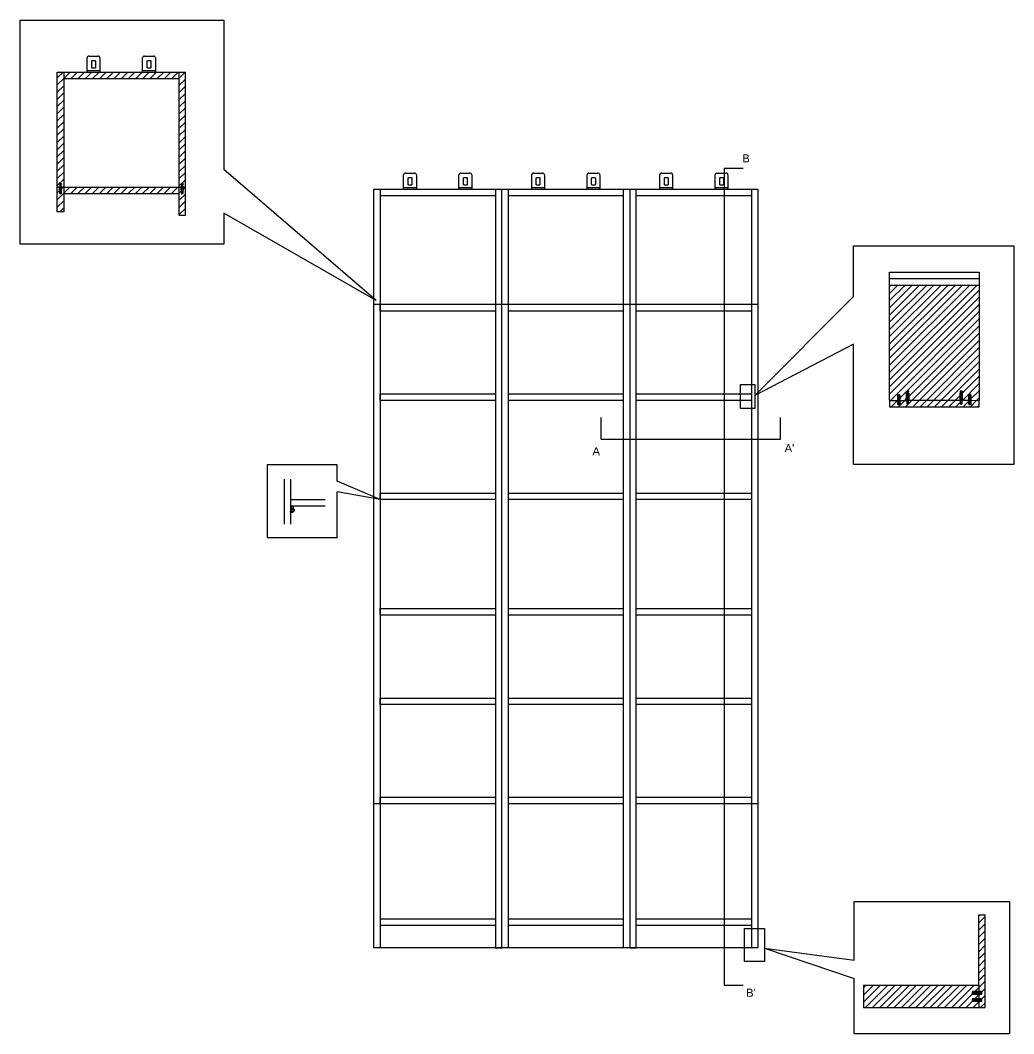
# Model space of a CAD drawing. Header units: millimetres. Extents: x 2389 to 3088, y 951 to 1751.
# Drawn here: x 2389.1 to 2699.4, y 1277.6 to 1594.2 of the extents above; entities that cross this region are included whole.
import ezdxf

# ---------------------------------------------------------------- set-up
doc = ezdxf.new("R2010")
doc.units = ezdxf.units.MM
for name, color, linetype in [('DETTAGLI', 4, 'Continuous'), ('SEZIONI', 1, 'Continuous'), ('Viti', 3, 'Continuous')]:
    doc.layers.add(name, color=color, linetype=linetype)
doc.styles.get("Standard").update_dxf_attribs({"font": 'arial.ttf'})

msp = doc.modelspace()

# ---------------------------------------------------------------- hatches: boundary and pattern name
h = msp.add_hatch()
h.set_pattern_fill('ANSI31', color=256, scale=0.5)
h.set_pattern_definition([(45, (45.1438, 33.4296), (-1.122532, 1.122532), [])])
h.paths.add_polyline_path([(2402.66, 1578.04), (2400.66, 1578.04), (2400.66, 1542.04), (2401.33, 1542.04), (2401.33, 1542.42), (2401.53, 1542.42), (2401.53, 1542.87), (2401.38, 1542.87), (2401.38, 1543.07), (2401.98, 1543.07), (2401.98, 1542.87), (2401.83, 1542.87), (2401.83, 1542.42), (2402.03, 1542.42), (2402.03, 1542.04), (2402.66, 1542.04)])
h.paths.add_polyline_path([(2438.66, 1542.04), (2402.66, 1542.04), (2402.66, 1540.04), (2438.66, 1540.04)])
h.paths.add_polyline_path([(2402.66, 1542.04), (2402.03, 1542.04), (2402.03, 1541.17), (2401.88, 1541.17), (2401.88, 1540.07, -0.414214), (2401.83, 1540.02), (2401.53, 1540.02, -0.414214), (2401.48, 1540.07), (2401.48, 1541.17), (2401.33, 1541.17), (2401.33, 1542.04), (2400.66, 1542.04), (2400.66, 1534.35), (2402.66, 1534.35)])
h.paths.add_polyline_path([(2440.66, 1542.04), (2440.03, 1542.04), (2440.03, 1541.17), (2439.88, 1541.17), (2439.88, 1540.07, -0.414214), (2439.83, 1540.02), (2439.53, 1540.02, -0.414214), (2439.48, 1540.07), (2439.48, 1541.17), (2439.33, 1541.17), (2439.33, 1542.04), (2438.66, 1542.04), (2438.66, 1533.31), (2440.66, 1533.31)])
h.paths.add_polyline_path([(2440.66, 1578.04), (2438.66, 1578.04), (2438.66, 1542.04), (2439.33, 1542.04), (2439.33, 1542.42), (2439.53, 1542.42), (2439.53, 1542.87), (2439.38, 1542.87), (2439.38, 1543.07), (2439.98, 1543.07), (2439.98, 1542.87), (2439.83, 1542.87), (2439.83, 1542.42), (2440.03, 1542.42), (2440.03, 1542.04), (2440.66, 1542.04)])
h.paths.add_polyline_path([(2438.66, 1578.04), (2402.66, 1578.04), (2402.66, 1576.04), (2438.66, 1576.04)])
h = msp.add_hatch()
h.set_pattern_fill('ANSI31', color=256, scale=0.5)
h.paths.add_polyline_path([(2688.59, 1511.49), (2660.59, 1511.49), (2660.59, 1475.47), (2663.1, 1475.47), (2663.1, 1477.01), (2663.2, 1477.16), (2663.8, 1477.16), (2663.91, 1476.99), (2663.9, 1476.99), (2663.9, 1475.47), (2665.9, 1475.47), (2665.9, 1477.72), (2666.05, 1477.72), (2666.05, 1478.12), (2665.95, 1478.12), (2665.95, 1478.32), (2666.55, 1478.32), (2666.55, 1478.12), (2666.45, 1478.12), (2666.45, 1477.72), (2666.6, 1477.72), (2666.6, 1475.47), (2682.6, 1475.48), (2682.6, 1477.73), (2682.75, 1477.73), (2682.75, 1478.13), (2682.65, 1478.13), (2682.65, 1478.33), (2683.25, 1478.33), (2683.25, 1478.13), (2683.15, 1478.13), (2683.15, 1477.73), (2683.3, 1477.73), (2683.3, 1475.48), (2685.3, 1475.48), (2685.3, 1477.03), (2685.4, 1477.18), (2686, 1477.18), (2686.1, 1477.03), (2686.1, 1475.48), (2688.59, 1475.49)])
h = msp.add_hatch()
h.set_pattern_fill('ANSI31', color=256, scale=0.5)
h.paths.add_polyline_path([(2682.74, 1475.48), (2682.6, 1475.48), (2666.6, 1475.47), (2666.45, 1475.47), (2666.45, 1474.37, -0.414214), (2666.4, 1474.32), (2666.1, 1474.32, -0.414214), (2666.05, 1474.37), (2666.05, 1475.47), (2665.9, 1475.47), (2663.9, 1475.47), (2663.9, 1474.31), (2663.81, 1474.18, -0.250765), (2663.77, 1474.16), (2663.22, 1474.16, -0.250765), (2663.18, 1474.18), (2663.1, 1474.31), (2663.1, 1474.31), (2663.1, 1475.47), (2660.59, 1475.47), (2660.59, 1473.49), (2688.59, 1473.49), (2688.59, 1475.49), (2686.1, 1475.48), (2686.1, 1474.33), (2686.01, 1474.2, -0.250765), (2685.97, 1474.18), (2685.43, 1474.18, -0.250765), (2685.38, 1474.2), (2685.3, 1474.33), (2685.3, 1474.33), (2685.3, 1475.48), (2683.3, 1475.48), (2683.14, 1475.48), (2683.14, 1474.37, -0.414214), (2683.09, 1474.32), (2682.79, 1474.32, -0.414214), (2682.74, 1474.37)])
h = msp.add_hatch()
h.set_pattern_fill('ANSI31', color=256, scale=0.5)
h.paths.add_polyline_path([(2690.46, 1314.72), (2688.46, 1314.72), (2688.46, 1292.81), (2688.46, 1290.8), (2689.29, 1290.8), (2689.44, 1290.7), (2689.44, 1290.1), (2689.29, 1290), (2688.46, 1290), (2688.46, 1288.57), (2689.3, 1288.57), (2689.3, 1288.56), (2689.44, 1288.47), (2689.44, 1287.87), (2689.29, 1287.77), (2688.46, 1287.77), (2688.46, 1285.81), (2690.46, 1285.81)])
h = msp.add_hatch()
h.set_pattern_fill('ANSI31', color=256, scale=0.5)
h.paths.add_polyline_path([(2688.46, 1290), (2686.59, 1290), (2686.44, 1290.1), (2686.44, 1290.7), (2686.59, 1290.8), (2686.59, 1290.8), (2688.46, 1290.8), (2688.46, 1292.81), (2652.46, 1292.81), (2652.46, 1285.81), (2688.46, 1285.81), (2688.46, 1287.77), (2686.59, 1287.77), (2686.59, 1287.77), (2686.44, 1287.87), (2686.44, 1288.47), (2686.59, 1288.57), (2688.46, 1288.57)])

# ---------------------------------------------------------------- linework, layer by layer
for p, q in [((2410.59, 1583.04), (2413.39, 1583.04)), ((2427.89, 1583.04), (2430.69, 1583.04)), ((2409.99, 1578.04), (2409.99, 1582.44)), ((2413.99, 1582.44), (2413.99, 1578.04)), ((2427.29, 1578.04), (2427.29, 1582.44)), ((2431.29, 1582.44), (2431.29, 1578.04)), ((2400.66, 1534.35), (2400.66, 1578.04)), ((2400.66, 1578.04), (2440.66, 1578.04)), ((2402.66, 1578.04), (2402.66, 1534.35)), ((2409.99, 1578.54), (2413.99, 1578.54)), ((2427.29, 1578.54), (2431.29, 1578.54)), ((2438.66, 1578.04), (2438.66, 1533.31)), ((2440.66, 1533.31), (2440.66, 1578.04)), ((2402.66, 1576.04), (2438.66, 1576.04)), ((2508.82, 1541.49), (2508.82, 1545.89)), ((2509.42, 1546.49), (2512.21, 1546.49)), ((2512.81, 1545.89), (2512.81, 1541.49)), ((2526.12, 1541.49), (2526.12, 1545.89)), ((2526.72, 1546.49), (2529.52, 1546.49)), ((2530.12, 1545.89), (2530.12, 1541.49)), ((2548.82, 1541.49), (2548.82, 1545.89)), ((2549.42, 1546.49), (2552.22, 1546.49)), ((2552.82, 1545.89), (2552.82, 1541.49)), ((2566.11, 1541.49), (2566.11, 1545.89)), ((2566.71, 1546.49), (2569.51, 1546.49)), ((2570.11, 1545.89), (2570.11, 1541.49)), ((2588.84, 1541.49), (2588.84, 1545.89)), ((2589.44, 1546.49), (2592.24, 1546.49)), ((2592.84, 1545.89), (2592.84, 1541.49)), ((2606.13, 1541.49), (2606.13, 1545.89)), ((2606.73, 1546.49), (2609.52, 1546.49)), ((2610.12, 1545.89), (2610.12, 1541.49)), ((2400.66, 1542.04), (2401.33, 1542.04)), ((2401.33, 1541.17), (2401.33, 1542.42)), ((2402.03, 1542.42), (2401.33, 1542.42)), ((2401.63, 1542.32), (2401.33, 1542.32)), ((2401.98, 1543.07), (2401.38, 1543.07)), ((2401.38, 1543.07), (2401.38, 1542.87)), ((2401.98, 1542.87), (2401.38, 1542.87)), ((2401.38, 1542.32), (2401.38, 1541.22)), ((2401.53, 1542.42), (2401.53, 1542.87)), ((2401.63, 1542.32), (2401.63, 1541.22)), ((2402.03, 1542.32), (2401.73, 1542.32)), ((2401.73, 1542.32), (2401.73, 1541.22)), ((2401.83, 1542.42), (2401.83, 1542.87)), ((2401.98, 1543.07), (2401.98, 1542.87)), ((2401.98, 1542.32), (2401.98, 1541.22)), ((2402.03, 1542.42), (2402.03, 1541.17)), ((2402.03, 1542.04), (2439.33, 1542.04)), ((2439.33, 1541.17), (2439.33, 1542.42)), ((2440.03, 1542.42), (2439.33, 1542.42)), ((2439.63, 1542.32), (2439.33, 1542.32)), ((2439.98, 1543.07), (2439.38, 1543.07)), ((2439.38, 1543.07), (2439.38, 1542.87)), ((2439.98, 1542.87), (2439.38, 1542.87)), ((2439.38, 1542.32), (2439.38, 1541.22)), ((2439.53, 1542.42), (2439.53, 1542.87)), ((2439.63, 1542.32), (2439.63, 1541.22)), ((2440.03, 1542.32), (2439.73, 1542.32)), ((2439.73, 1542.32), (2439.73, 1541.22)), ((2439.83, 1542.42), (2439.83, 1542.87)), ((2439.98, 1543.07), (2439.98, 1542.87)), ((2439.98, 1542.32), (2439.98, 1541.22)), ((2440.03, 1542.42), (2440.03, 1541.17)), ((2440.03, 1542.04), (2440.66, 1542.04)), ((2508.82, 1541.99), (2512.81, 1541.99)), ((2526.12, 1541.99), (2530.12, 1541.99)), ((2548.82, 1541.99), (2552.82, 1541.99)), ((2566.11, 1541.99), (2570.11, 1541.99)), ((2588.84, 1541.99), (2592.84, 1541.99)), ((2606.13, 1541.99), (2610.12, 1541.99)), ((2401.33, 1541.22), (2402.03, 1541.22)), ((2402.03, 1541.17), (2401.33, 1541.17)), ((2401.48, 1540.07), (2401.48, 1541.17)), ((2401.88, 1541.11), (2401.48, 1540.98)), ((2401.88, 1540.96), (2401.48, 1540.83)), ((2401.88, 1540.81), (2401.48, 1540.68)), ((2401.88, 1540.66), (2401.48, 1540.53)), ((2401.88, 1540.51), (2401.48, 1540.38)), ((2401.88, 1540.36), (2401.48, 1540.23)), ((2401.88, 1540.21), (2401.48, 1540.08)), ((2401.83, 1540.02), (2401.53, 1540.02)), ((2401.88, 1541.17), (2401.88, 1540.07)), ((2402.66, 1540.04), (2438.66, 1540.04)), ((2439.33, 1541.22), (2440.03, 1541.22)), ((2440.03, 1541.17), (2439.33, 1541.17)), ((2439.48, 1540.07), (2439.48, 1541.17)), ((2439.88, 1541.11), (2439.48, 1540.98)), ((2439.88, 1540.96), (2439.48, 1540.83)), ((2439.88, 1540.81), (2439.48, 1540.68)), ((2439.88, 1540.66), (2439.48, 1540.53)), ((2439.88, 1540.51), (2439.48, 1540.38)), ((2439.88, 1540.36), (2439.48, 1540.23)), ((2439.88, 1540.21), (2439.48, 1540.08)), ((2439.83, 1540.02), (2439.53, 1540.02)), ((2439.88, 1541.17), (2439.88, 1540.07)), ((2499.48, 1304.49), (2499.48, 1541.49)), ((2499.48, 1541.49), (2619.48, 1541.49)), ((2501.48, 1541.49), (2501.48, 1304.49)), ((2501.48, 1539.49), (2537.48, 1539.49)), ((2537.48, 1541.49), (2537.48, 1304.49)), ((2539.48, 1304.49), (2539.48, 1541.49)), ((2539.48, 1541.49), (2541.48, 1541.49)), ((2541.48, 1541.49), (2541.48, 1304.49)), ((2541.48, 1539.49), (2577.48, 1539.49)), ((2577.48, 1304.49), (2577.48, 1541.49)), ((2577.48, 1541.49), (2579.48, 1541.49)), ((2579.48, 1541.49), (2579.48, 1304.49)), ((2581.48, 1304.49), (2581.48, 1541.49)), ((2581.48, 1539.49), (2617.48, 1539.49)), ((2617.48, 1541.49), (2617.48, 1304.49)), ((2619.48, 1541.49), (2619.48, 1304.49)), ((2402.66, 1534.35), (2400.66, 1534.35)), ((2438.66, 1533.31), (2440.66, 1533.31)), ((2660.59, 1513.49), (2660.59, 1515.49)), ((2660.59, 1515.49), (2688.59, 1515.49)), ((2660.59, 1511.49), (2660.59, 1513.49)), ((2660.59, 1513.49), (2688.59, 1513.49)), ((2688.59, 1515.49), (2688.59, 1513.49)), ((2688.59, 1513.49), (2688.59, 1511.49)), ((2660.59, 1475.49), (2660.59, 1511.49)), ((2660.59, 1511.49), (2688.59, 1511.49)), ((2688.59, 1511.49), (2688.59, 1475.49)), ((2499.48, 1505.49), (2619.48, 1505.49)), ((2501.48, 1503.49), (2501.48, 1505.49)), ((2501.48, 1503.49), (2537.48, 1503.49)), ((2541.48, 1503.49), (2577.48, 1503.49)), ((2581.48, 1503.49), (2617.48, 1503.49)), ((2501.48, 1475.49), (2501.48, 1477.49)), ((2501.48, 1477.49), (2537.48, 1477.49)), ((2501.48, 1475.49), (2537.48, 1475.49)), ((2541.48, 1477.49), (2577.48, 1477.49)), ((2541.48, 1475.49), (2577.48, 1475.49)), ((2581.48, 1477.49), (2617.48, 1477.49)), ((2581.48, 1475.49), (2617.48, 1475.49)), ((2617.48, 1475.49), (2617.48, 1444.49)), ((2660.59, 1475.49), (2660.59, 1473.49)), ((2660.59, 1475.47), (2663.1, 1475.47)), ((2663.1, 1476.99), (2663.9, 1476.99)), ((2663.2, 1474.32), (2663.2, 1476.98)), ((2663.3, 1474.32), (2663.3, 1476.98)), ((2663.4, 1474.32), (2663.4, 1476.98)), ((2663.5, 1474.32), (2663.5, 1476.98)), ((2663.6, 1474.32), (2663.6, 1476.98)), ((2663.7, 1474.32), (2663.7, 1476.98)), ((2663.8, 1474.32), (2663.8, 1476.98)), ((2663.9, 1475.47), (2665.9, 1475.47)), ((2666.6, 1477.72), (2665.9, 1477.72)), ((2665.9, 1475.47), (2665.9, 1477.72)), ((2666.2, 1477.62), (2665.9, 1477.62)), ((2666.2, 1475.52), (2665.9, 1475.52)), ((2666.6, 1475.47), (2665.9, 1475.47)), ((2666.55, 1478.32), (2665.95, 1478.32)), ((2665.95, 1478.32), (2665.95, 1478.12)), ((2666.55, 1478.12), (2665.95, 1478.12)), ((2665.95, 1477.62), (2665.95, 1475.52)), ((2666.05, 1477.72), (2666.05, 1478.12)), ((2666.05, 1474.37), (2666.05, 1475.47)), ((2666.45, 1475.47), (2666.05, 1475.35)), ((2666.45, 1475.32), (2666.05, 1475.2)), ((2666.42, 1477.72), (2666.07, 1477.72)), ((2666.2, 1477.62), (2666.2, 1475.52)), ((2666.6, 1477.62), (2666.3, 1477.62)), ((2666.3, 1477.62), (2666.3, 1475.52)), ((2666.6, 1475.52), (2666.3, 1475.52)), ((2666.45, 1477.72), (2666.45, 1478.12)), ((2666.45, 1475.47), (2666.45, 1474.37)), ((2666.55, 1478.32), (2666.55, 1478.12)), ((2666.55, 1477.62), (2666.55, 1475.52)), ((2666.6, 1477.72), (2666.6, 1475.47)), ((2682.6, 1475.48), (2666.6, 1475.47)), ((2683.3, 1477.73), (2682.6, 1477.73)), ((2682.6, 1475.48), (2682.6, 1477.73)), ((2682.9, 1477.63), (2682.6, 1477.63)), ((2682.9, 1475.53), (2682.6, 1475.53)), ((2683.3, 1475.48), (2682.6, 1475.48)), ((2683.25, 1478.33), (2682.65, 1478.33)), ((2682.65, 1478.33), (2682.65, 1478.13)), ((2683.25, 1478.13), (2682.65, 1478.13)), ((2682.65, 1477.63), (2682.65, 1475.53)), ((2682.74, 1474.37), (2682.74, 1475.47)), ((2683.14, 1475.47), (2682.74, 1475.35)), ((2683.14, 1475.32), (2682.74, 1475.2)), ((2682.75, 1477.73), (2682.75, 1478.13)), ((2683.12, 1477.73), (2682.77, 1477.73)), ((2682.9, 1477.63), (2682.9, 1475.53)), ((2683.3, 1477.63), (2683, 1477.63)), ((2683, 1477.63), (2683, 1475.53)), ((2683.3, 1475.53), (2683, 1475.53)), ((2683.14, 1475.47), (2683.14, 1474.37)), ((2683.15, 1477.73), (2683.15, 1478.13)), ((2683.25, 1478.33), (2683.25, 1478.13)), ((2683.25, 1477.63), (2683.25, 1475.53)), ((2683.3, 1477.73), (2683.3, 1475.48)), ((2685.3, 1475.48), (2683.3, 1475.48)), ((2685.4, 1474.34), (2685.4, 1477)), ((2685.5, 1474.34), (2685.5, 1477)), ((2685.6, 1474.34), (2685.6, 1477)), ((2685.7, 1474.34), (2685.7, 1477)), ((2685.8, 1474.34), (2685.8, 1477)), ((2685.9, 1474.34), (2685.9, 1477)), ((2686, 1474.34), (2686, 1477)), ((2686.1, 1475.48), (2688.59, 1475.49)), ((2688.59, 1473.49), (2688.59, 1475.49)), ((2660.59, 1473.49), (2688.59, 1473.49)), ((2663.89, 1474.31), (2663.1, 1474.31)), ((2666.45, 1475.17), (2666.05, 1475.05)), ((2666.45, 1475.02), (2666.05, 1474.9)), ((2666.45, 1474.87), (2666.05, 1474.75)), ((2666.45, 1474.72), (2666.05, 1474.6)), ((2666.45, 1474.57), (2666.05, 1474.45)), ((2666.4, 1474.32), (2666.1, 1474.32)), ((2666.45, 1474.41), (2666.15, 1474.32)), ((2683.14, 1475.17), (2682.74, 1475.05)), ((2683.14, 1475.02), (2682.74, 1474.9)), ((2683.14, 1474.87), (2682.74, 1474.75)), ((2683.14, 1474.72), (2682.74, 1474.6)), ((2683.14, 1474.57), (2682.74, 1474.45)), ((2683.09, 1474.32), (2682.79, 1474.32)), ((2683.14, 1474.41), (2682.85, 1474.32)), ((2686.1, 1474.33), (2685.3, 1474.33)), ((2471.52, 1450.87), (2471.52, 1436.75)), ((2473.52, 1450.87), (2473.52, 1436.75)), ((2484.32, 1444.41), (2473.52, 1444.41)), ((2501.48, 1444.49), (2501.48, 1446.49)), ((2501.48, 1446.49), (2537.48, 1446.49)), ((2501.48, 1444.49), (2501.48, 1408.49)), ((2537.48, 1444.49), (2501.48, 1444.49)), ((2541.48, 1446.49), (2577.48, 1446.49)), ((2577.48, 1444.49), (2541.48, 1444.49)), ((2581.48, 1446.49), (2617.48, 1446.49)), ((2617.48, 1444.49), (2581.48, 1444.49)), ((2484.32, 1442.41), (2473.52, 1442.41)), ((2473.59, 1441), (2473.52, 1441)), ((2473.52, 1441), (2473.52, 1440.94)), ((2473.52, 1440.94), (2474.49, 1440.94)), ((2473.84, 1441.58), (2473.59, 1441.42)), ((2474.47, 1441.58), (2474.71, 1441.42)), ((2474.77, 1441), (2474.71, 1441)), ((2501.48, 1408.49), (2501.48, 1410.49)), ((2501.48, 1410.49), (2537.48, 1410.49)), ((2541.48, 1410.49), (2577.48, 1410.49)), ((2581.48, 1410.49), (2617.48, 1410.49)), ((2501.48, 1408.49), (2537.48, 1408.49)), ((2541.48, 1408.49), (2577.48, 1408.49)), ((2581.48, 1408.49), (2617.48, 1408.49)), ((2501.48, 1380.49), (2501.48, 1382.49)), ((2501.48, 1382.49), (2537.48, 1382.49)), ((2501.48, 1380.49), (2501.48, 1349.49)), ((2537.48, 1380.49), (2501.48, 1380.49)), ((2541.48, 1382.49), (2577.48, 1382.49)), ((2577.48, 1380.49), (2541.48, 1380.49)), ((2581.48, 1382.49), (2617.48, 1382.49)), ((2617.48, 1380.49), (2581.48, 1380.49)), ((2537.48, 1349.49), (2499.48, 1349.49)), ((2501.48, 1349.49), (2501.48, 1351.49)), ((2501.48, 1351.49), (2537.48, 1351.49)), ((2541.48, 1351.49), (2577.48, 1351.49)), ((2577.48, 1349.49), (2541.48, 1349.49)), ((2581.48, 1351.49), (2617.48, 1351.49)), ((2619.48, 1349.49), (2581.48, 1349.49)), ((2688.46, 1292.81), (2688.46, 1314.72)), ((2688.46, 1314.72), (2690.46, 1314.72)), ((2690.46, 1285.81), (2690.46, 1314.72)), ((2501.48, 1313.49), (2537.48, 1313.49)), ((2501.48, 1311.49), (2537.48, 1311.49)), ((2541.48, 1313.49), (2577.48, 1313.49)), ((2541.48, 1311.49), (2577.48, 1311.49)), ((2581.48, 1313.49), (2617.48, 1313.49)), ((2581.48, 1311.49), (2617.48, 1311.49)), ((2619.48, 1304.49), (2499.48, 1304.49)), ((2537.48, 1304.49), (2539.48, 1304.49)), ((2579.48, 1304.49), (2581.48, 1304.49)), ((2652.46, 1292.81), (2688.46, 1292.81)), ((2652.46, 1292.81), (2652.46, 1285.81)), ((2688.46, 1292.81), (2688.46, 1290.8)), ((2686.59, 1290), (2686.59, 1290.8)), ((2686.59, 1288.56), (2686.59, 1287.77)), ((2686.6, 1290.7), (2689.27, 1290.7)), ((2686.6, 1290.6), (2689.27, 1290.6)), ((2686.6, 1290.5), (2689.27, 1290.5)), ((2686.6, 1290.4), (2689.27, 1290.4)), ((2686.6, 1290.3), (2689.27, 1290.3)), ((2686.6, 1290.2), (2689.27, 1290.2)), ((2686.6, 1290.1), (2689.27, 1290.1)), ((2688.46, 1290), (2688.46, 1288.57)), ((2689.29, 1290.8), (2689.29, 1290)), ((2689.3, 1288.56), (2689.3, 1287.77)), ((2652.46, 1285.81), (2688.46, 1285.81)), ((2686.6, 1288.46), (2689.27, 1288.46)), ((2686.6, 1288.36), (2689.27, 1288.36)), ((2686.6, 1288.26), (2689.27, 1288.26)), ((2686.6, 1288.16), (2689.27, 1288.16)), ((2686.6, 1288.06), (2689.27, 1288.06)), ((2686.6, 1287.96), (2689.27, 1287.96)), ((2686.6, 1287.86), (2689.27, 1287.86)), ((2688.46, 1287.77), (2688.46, 1285.81)), ((2688.46, 1285.81), (2690.46, 1285.81))]:
    msp.add_line(p, q)
for points in [[(2411.63, 1581.62), (2412.38, 1581.62, -0.414214), (2412.58, 1581.42), (2412.58, 1579.47, -0.414214), (2412.38, 1579.27), (2411.63, 1579.27, -0.414214), (2411.43, 1579.47), (2411.43, 1581.42, -0.414214)], [(2428.93, 1581.62), (2429.69, 1581.62, -0.414214), (2429.89, 1581.42), (2429.89, 1579.47, -0.414214), (2429.69, 1579.27), (2428.93, 1579.27, -0.414214), (2428.73, 1579.47), (2428.73, 1581.42, -0.414214)], [(2510.45, 1545.06), (2511.21, 1545.06, -0.414214), (2511.41, 1544.86), (2511.41, 1542.91, -0.414214), (2511.21, 1542.71), (2510.45, 1542.71, -0.414214), (2510.25, 1542.91), (2510.25, 1544.86, -0.414214)], [(2527.75, 1545.06), (2528.51, 1545.06, -0.414214), (2528.71, 1544.86), (2528.71, 1542.91, -0.414214), (2528.51, 1542.71), (2527.75, 1542.71, -0.414214), (2527.55, 1542.91), (2527.55, 1544.86, -0.414214)], [(2550.46, 1545.06), (2551.22, 1545.06, -0.414214), (2551.42, 1544.86), (2551.42, 1542.91, -0.414214), (2551.22, 1542.71), (2550.46, 1542.71, -0.414214), (2550.26, 1542.91), (2550.26, 1544.86, -0.414214)], [(2567.75, 1545.06), (2568.51, 1545.06, -0.414214), (2568.71, 1544.86), (2568.71, 1542.91, -0.414214), (2568.51, 1542.71), (2567.75, 1542.71, -0.414214), (2567.55, 1542.91), (2567.55, 1544.86, -0.414214)], [(2590.48, 1545.06), (2591.24, 1545.06, -0.414214), (2591.44, 1544.86), (2591.44, 1542.91, -0.414214), (2591.24, 1542.71), (2590.48, 1542.71, -0.414214), (2590.28, 1542.91), (2590.28, 1544.86, -0.414214)], [(2607.76, 1545.06), (2608.52, 1545.06, -0.414214), (2608.72, 1544.86), (2608.72, 1542.91, -0.414214), (2608.52, 1542.71), (2607.76, 1542.71, -0.414214), (2607.56, 1542.91), (2607.56, 1544.86, -0.414214)], [(2663.89, 1477.02), (2663.81, 1477.13, 0.250765), (2663.77, 1477.16), (2663.22, 1477.16, 0.250765), (2663.18, 1477.13), (2663.11, 1477.02, 0.148069), (2663.1, 1476.99), (2663.1, 1474.32, 0.148069), (2663.11, 1474.29), (2663.18, 1474.18, 0.250765), (2663.22, 1474.16), (2663.77, 1474.16, 0.250765), (2663.81, 1474.18), (2663.89, 1474.29, 0.148069), (2663.9, 1474.32), (2663.9, 1476.99, 0.148069)], [(2686.09, 1477.04), (2686.01, 1477.16, 0.250765), (2685.97, 1477.18), (2685.43, 1477.18, 0.250765), (2685.38, 1477.16), (2685.31, 1477.04, 0.148069), (2685.3, 1477.01), (2685.3, 1474.34, 0.148069), (2685.31, 1474.32), (2685.38, 1474.2, 0.250765), (2685.43, 1474.18), (2685.97, 1474.18, 0.250765), (2686.01, 1474.2), (2686.09, 1474.32, 0.148069), (2686.1, 1474.34), (2686.1, 1477.01, 0.148069)], [(2689.3, 1290.01), (2689.42, 1290.08, 0.250765), (2689.44, 1290.13), (2689.44, 1290.67, 0.250765), (2689.42, 1290.71), (2689.3, 1290.79, 0.148069), (2689.27, 1290.8), (2686.6, 1290.8, 0.148069), (2686.58, 1290.79), (2686.46, 1290.71, 0.250765), (2686.44, 1290.67), (2686.44, 1290.13, 0.250765), (2686.46, 1290.08), (2686.58, 1290.01, 0.148069), (2686.6, 1290), (2689.27, 1290, 0.148069)], [(2689.3, 1287.77), (2689.42, 1287.85, 0.250765), (2689.44, 1287.89), (2689.44, 1288.44, 0.250765), (2689.42, 1288.48), (2689.3, 1288.56, 0.148069), (2689.27, 1288.57), (2686.6, 1288.57, 0.148069), (2686.58, 1288.56), (2686.46, 1288.48, 0.250765), (2686.44, 1288.44), (2686.44, 1287.89, 0.250765), (2686.46, 1287.85), (2686.58, 1287.77, 0.148069), (2686.6, 1287.77), (2689.27, 1287.77, 0.148069)]]:
    msp.add_lwpolyline(points, format="xyb", close=True)
msp.add_lwpolyline([(2474.77, 1441), (2474.77, 1440.94), (2474.49, 1440.94, 0.414214), (2474.29, 1440.74), (2474.29, 1440.63, -0.414214), (2474.09, 1440.43), (2473.72, 1440.43, -0.414214), (2473.52, 1440.63), (2473.52, 1440.94)], format="xyb")
for points in [[(2474.71, 1441.42), (2473.59, 1441.42), (2473.59, 1441), (2474.71, 1441)], [(2474.47, 1442.41), (2473.84, 1442.41), (2473.84, 1441.58), (2474.47, 1441.58)]]:
    msp.add_lwpolyline(points, close=True)
for centre, radius, start, end in [((2410.59, 1582.44), 0.6, 90, 180), ((2413.39, 1582.44), 0.6, 0, 90), ((2427.89, 1582.44), 0.6, 90, 180), ((2430.69, 1582.44), 0.6, 0, 90), ((2509.42, 1545.89), 0.6, 90, 180), ((2512.21, 1545.89), 0.6, 0, 90), ((2526.72, 1545.89), 0.6, 90, 180), ((2529.52, 1545.89), 0.6, 0, 90), ((2549.42, 1545.89), 0.6, 90, 180), ((2552.22, 1545.89), 0.6, 0, 90), ((2566.71, 1545.89), 0.6, 90, 180), ((2569.51, 1545.89), 0.6, 0, 90), ((2589.44, 1545.89), 0.6, 90, 180), ((2592.24, 1545.89), 0.6, 0, 90), ((2606.73, 1545.89), 0.6, 90, 180), ((2609.52, 1545.89), 0.6, 0, 90), ((2401.53, 1540.07), 0.05, 180, 270), ((2439.53, 1540.07), 0.05, 180, 270), ((2439.83, 1540.07), 0.05, 270, 0), ((2666.1, 1474.37), 0.05, 180, 270), ((2666.4, 1474.37), 0.05, 270, 360), ((2682.79, 1474.37), 0.05, 180, 270), ((2683.09, 1474.37), 0.05, 270, 360)]:
    msp.add_arc(centre, radius, start, end)
at = {"layer": 'DETTAGLI'}
for p, q in [((2500.23, 1506.66), (2452.66, 1547.64)), ((2500.23, 1506.66), (2452.66, 1533.92)), ((2649.32, 1507.94), (2649.32, 1523.75)), ((2649.32, 1523.75), (2699.37, 1523.75)), ((2699.37, 1523.75), (2699.37, 1455.47)), ((2618.54, 1477.02), (2649.32, 1507.94)), ((2649.32, 1493.07), (2618.54, 1477.02)), ((2649.32, 1455.47), (2649.32, 1493.07)), ((2699.37, 1455.47), (2649.32, 1455.47)), ((2501.48, 1444.49), (2488.11, 1450.19)), ((2501.48, 1444.49), (2488.11, 1446.86)), ((2621.55, 1304.39), (2649.49, 1294.89)), ((2621.55, 1304.39), (2649.49, 1300.64))]:
    msp.add_line(p, q, dxfattribs=at)
for points in [[(2452.66, 1533.92), (2452.66, 1524.25), (2389.1, 1524.25), (2389.1, 1594.2), (2452.66, 1594.2), (2452.66, 1547.64)], [(2488.11, 1450.19), (2488.11, 1455.38), (2466.2, 1455.38), (2466.2, 1432.61), (2488.11, 1432.61), (2488.11, 1446.86)], [(2649.49, 1300.64), (2649.49, 1318.91), (2698.1, 1318.91), (2698.1, 1277.63), (2649.49, 1277.63), (2649.49, 1294.89)]]:
    msp.add_lwpolyline(points, dxfattribs=at)
for points in [[(2614.08, 1480.45), (2618.54, 1480.45), (2618.54, 1472.91), (2614.08, 1472.91)], [(2615.29, 1310.54), (2621.55, 1310.54), (2621.55, 1300.21), (2615.29, 1300.21)]]:
    msp.add_lwpolyline(points, close=True, dxfattribs=at)
at = {"layer": 'SEZIONI'}
for p, q in [((2608.94, 1548.03), (2608.94, 1292.76)), ((2608.94, 1548.03), (2614.85, 1548.03)), ((2570.52, 1463.34), (2570.52, 1470.1)), ((2626.53, 1463.34), (2626.53, 1470.1)), ((2570.52, 1463.34), (2626.53, 1463.34)), ((2608.94, 1292.76), (2614.85, 1292.76))]:
    msp.add_line(p, q, dxfattribs=at)
at = {"layer": 'Viti'}
msp.add_arc((2401.83, 1540.07), 0.05, 270, 0, dxfattribs=at)

# ---------------------------------------------------------------- texts
at = {"layer": 'SEZIONI', "char_height": 2.5, "attachment_point": 1}
for s, width, insert in [('B', 14.0692, (2614.59, 1552.32)), ('A', 4.8176, (2567.81, 1460.84)), ("A'", 6.7447, (2627.82, 1461.8)), ("B'", 6.1548, (2615.81, 1291.69))]:
    msp.add_mtext_dynamic_manual_height_columns(s, width=width, gutter_width=12.5, heights=[0], dxfattribs=dict(at, insert=insert))

doc.saveas('drawing.dxf')
